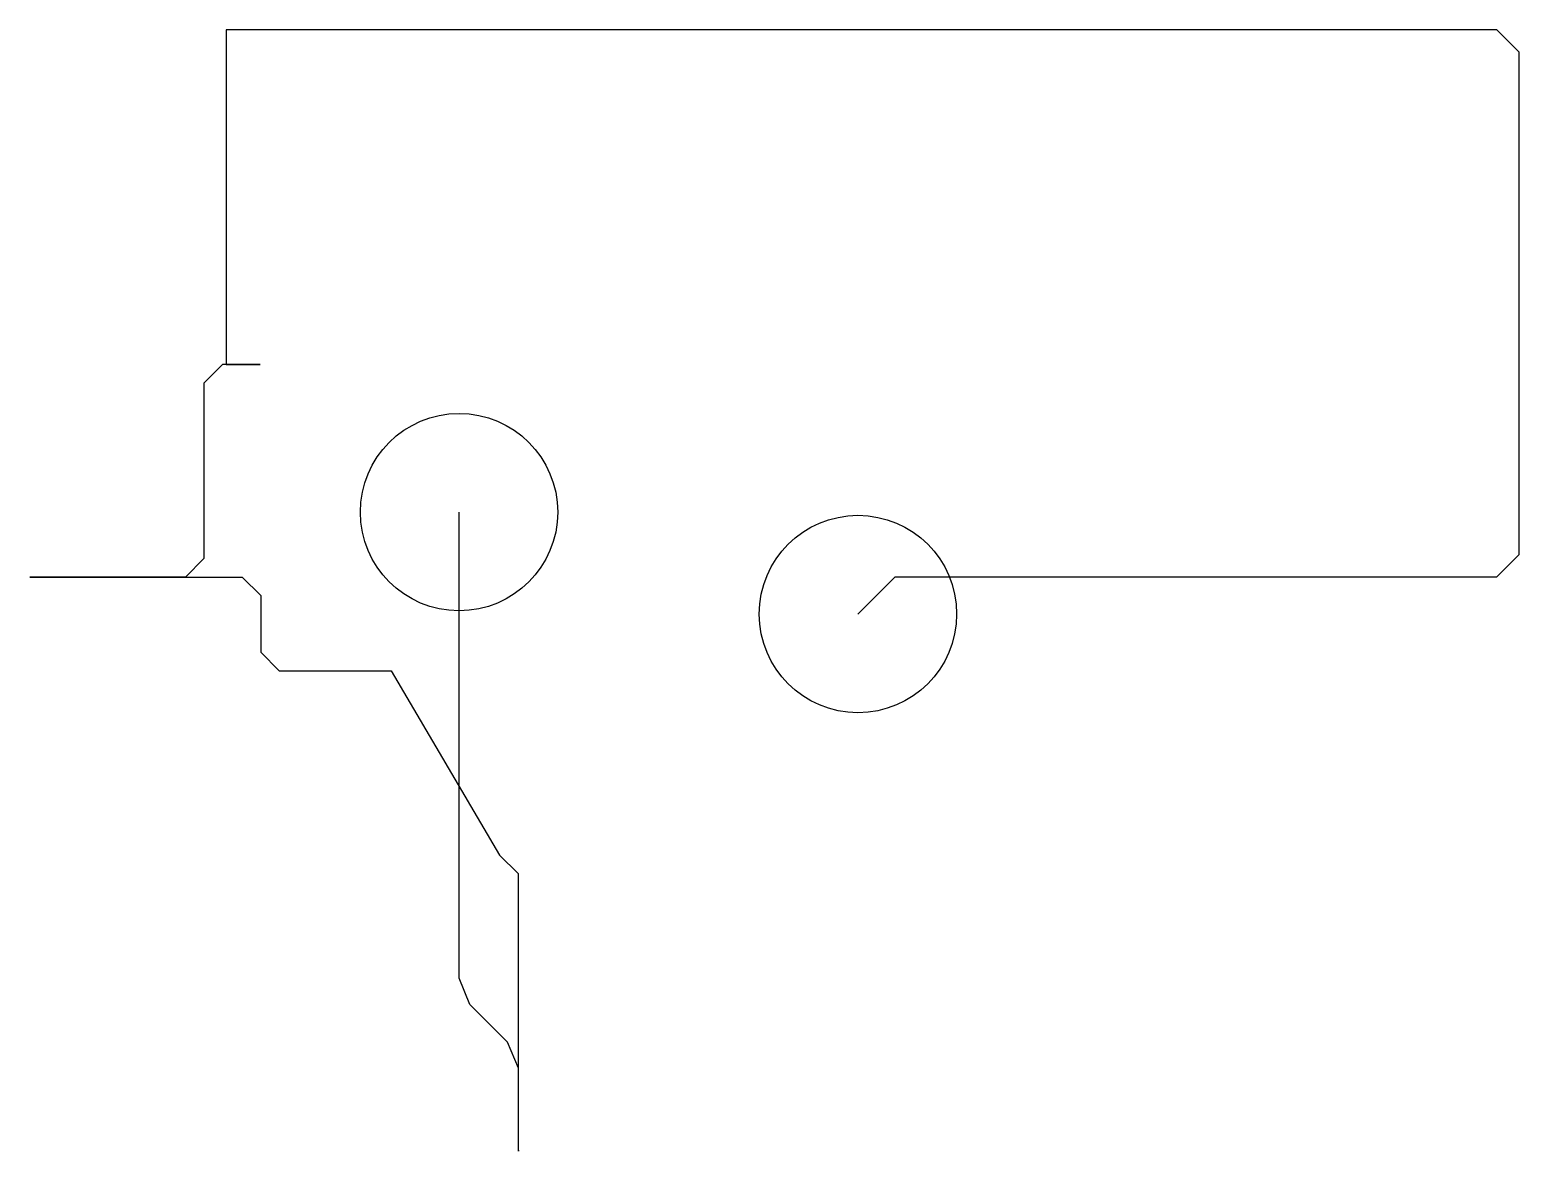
# Model space of a CAD drawing. Header units: metres. Extents: x 166.2 to 196.3, y 2.4 to 25.1.
import ezdxf

# ---------------------------------------------------------------- set-up
doc = ezdxf.new("R2010")
doc.units = ezdxf.units.M
doc.layers.add('PATH_LINES', color=2, linetype='Continuous')
doc.layers.add('START_GOAL', color=3, linetype='Continuous')

msp = doc.modelspace()

# ---------------------------------------------------------------- linework, layer by layer
at = {"layer": 'PATH_LINES'}
for p, q in [((170.516, 25.145, 160.124), (170.14, 25.145, 160.124)), ((170.14, 25.145, 160.124), (170.14, 24.769, 160.124)), ((189.993, 25.145, 160.124), (170.516, 25.145, 160.124)), ((190.242, 25.145, 160.227), (189.993, 25.145, 160.124)), ((190.561, 25.145, 160.546), (190.242, 25.145, 160.227)), ((190.915, 25.145, 160.9), (190.561, 25.145, 160.546)), ((191.164, 25.145, 161.003), (190.915, 25.145, 160.9)), ((195.899, 25.145, 161.003), (191.164, 25.145, 161.003)), ((196.35, 24.694, 161.003), (195.899, 25.145, 161.003)), ((170.14, 24.769, 160.124), (170.14, 24.555, 160.124)), ((170.14, 24.555, 160.124), (170.14, 24.204, 159.773)), ((196.35, 20.447, 161.003), (196.35, 24.694, 161.003)), ((170.14, 24.204, 159.773), (170.14, 24.204, 159.275)), ((170.14, 24.204, 159.275), (170.14, 23.853, 158.924)), ((170.14, 23.853, 158.924), (170.14, 18.735, 158.924)), ((196.35, 20.198, 160.9), (196.35, 20.447, 161.003)), ((196.35, 20.105, 160.806), (196.35, 20.198, 160.9)), ((196.35, 19.855, 160.703), (196.35, 20.105, 160.806)), ((196.35, 14.507, 160.703), (196.35, 19.855, 160.703)), ((170.14, 18.735, 158.924), (170.14, 18.359, 158.924)), ((170.064, 18.359, 156.033), (169.688, 17.983, 156.033)), ((170.477, 18.359, 156.033), (170.064, 18.359, 156.033)), ((170.14, 18.359, 158.924), (170.516, 18.359, 158.924)), ((170.828, 18.359, 156.384), (170.477, 18.359, 156.033)), ((170.516, 18.359, 158.924), (170.828, 18.359, 158.924)), ((170.828, 18.359, 158.924), (170.828, 18.359, 156.384)), ((169.688, 17.983, 156.033), (169.688, 14.43, 156.033)), ((174.86, 14.787, 136.587), (174.86, 15.369, 136.587)), ((174.86, 14.666, 136.466), (174.86, 14.787, 136.587)), ((174.86, 14.545, 136.127), (174.86, 14.666, 136.248)), ((174.86, 14.666, 136.248), (174.86, 14.666, 136.466)), ((174.86, 11.287, 136.127), (174.86, 14.545, 136.127)), ((195.899, 14.056, 160.703), (196.35, 14.507, 160.703)), ((169.688, 14.43, 156.033), (169.312, 14.054, 156.033)), ((168.788, 14.054, 156.634), (166.159, 14.054, 156.634)), ((166.159, 14.054, 156.634), (170.463, 14.054, 156.634)), ((169.139, 14.054, 156.033), (168.788, 14.054, 156.384)), ((168.788, 14.054, 156.384), (168.788, 14.054, 156.634)), ((169.312, 14.054, 156.033), (169.139, 14.054, 156.033)), ((170.463, 14.054, 156.634), (170.839, 13.678, 156.634)), ((183.322, 13.68, 157.295), (183.698, 14.056, 157.295)), ((183.698, 14.056, 157.295), (184.049, 14.056, 157.646)), ((184.049, 14.056, 157.646), (184.049, 14.056, 158.402)), ((184.049, 14.056, 158.402), (184.4, 14.056, 158.753)), ((184.4, 14.056, 158.753), (186.13, 14.056, 158.753)), ((186.13, 14.056, 158.753), (186.63, 14.056, 158.753)), ((186.63, 14.056, 158.753), (187.081, 14.056, 158.753)), ((187.081, 14.056, 158.753), (187.532, 14.056, 158.753)), ((187.532, 14.056, 158.753), (194.764, 14.056, 158.753)), ((194.764, 14.056, 158.753), (195.115, 14.056, 159.104)), ((195.115, 14.056, 159.104), (195.115, 14.056, 160.352)), ((195.115, 14.056, 160.352), (195.466, 14.056, 160.703)), ((195.466, 14.056, 160.703), (195.899, 14.056, 160.703)), ((170.839, 13.678, 156.634), (170.839, 12.53, 156.634)), ((182.946, 13.304, 157.295), (183.322, 13.68, 157.295)), ((170.839, 12.53, 156.634), (171.215, 12.154, 156.634)), ((171.215, 12.154, 156.634), (173.485, 12.154, 156.634)), ((173.485, 12.154, 156.634), (175.682, 8.418, 153.96)), ((174.86, 11.187, 136.122), (174.86, 11.287, 136.127)), ((174.86, 11.032, 136.122), (174.86, 11.187, 136.122)), ((174.86, 10.68, 136.474), (174.86, 11.032, 136.122)), ((174.86, 10.328, 136.939), (174.86, 10.68, 136.587)), ((174.86, 10.68, 136.587), (174.86, 10.68, 136.474)), ((174.86, 9.759, 136.939), (174.86, 10.328, 136.939)), ((174.86, 9.308, 136.939), (174.86, 9.759, 136.939)), ((174.86, 8.857, 136.939), (174.86, 9.308, 136.939)), ((174.86, 7.451, 136.939), (174.86, 8.857, 136.939)), ((175.682, 8.418, 153.96), (176.058, 8.042, 153.96)), ((176.058, 8.042, 153.96), (176.058, 7.592, 153.96)), ((176.058, 7.592, 153.96), (176.058, 2.924, 153.96)), ((174.86, 6.85, 136.939), (174.86, 7.451, 136.939)), ((174.86, 6.249, 136.939), (174.86, 6.85, 136.939)), ((174.86, 5.922, 136.939), (174.86, 6.249, 136.939)), ((175.08, 5.39, 136.939), (174.86, 5.922, 136.939)), ((175.841, 4.629, 136.939), (175.08, 5.39, 136.939)), ((176.062, 4.097, 136.939), (175.841, 4.629, 136.939)), ((176.062, 3.721, 136.939), (176.062, 4.097, 136.939)), ((176.062, 3.345, 136.939), (176.062, 3.721, 136.939)), ((176.062, 2.768, 136.939), (176.062, 3.345, 136.939)), ((176.058, 2.924, 153.96), (176.058, 2.474, 153.96)), ((176.062, 2.416, 137.291), (176.062, 2.768, 136.939)), ((176.058, 2.474, 153.96), (176.062, 2.416, 153.96)), ((176.062, 2.416, 153.96), (176.062, 2.416, 144.238)), ((176.062, 2.416, 144.238), (176.062, 2.416, 143.788)), ((176.062, 2.416, 143.788), (176.062, 2.416, 137.291))]:
    msp.add_line(p, q, dxfattribs=at)
at = {"layer": 'START_GOAL'}
for centre in [(174.86, 15.369, 136.587), (182.946, 13.304, 157.295)]:
    msp.add_circle(centre, 2, dxfattribs=at)

doc.saveas('drawing.dxf')
